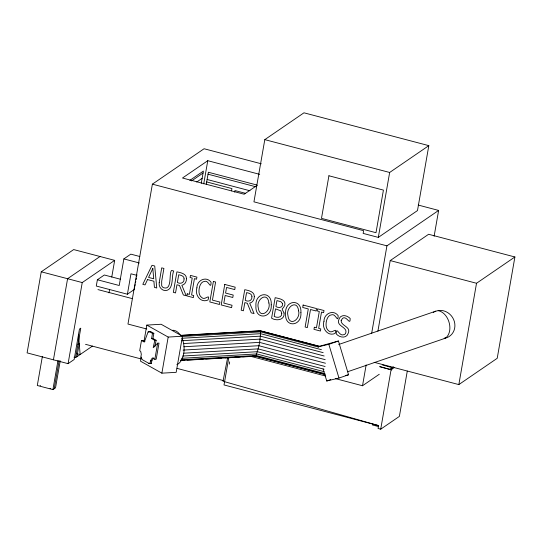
<?xml version="1.0" encoding="UTF-8"?>
<svg xmlns="http://www.w3.org/2000/svg" width="542" height="542" viewBox="0 0 542 542"><rect width="100%" height="100%" fill="white"/><g stroke="black" fill="none" stroke-linecap="round" stroke-linejoin="round"><path stroke-width="0.81" d="M111.76 277.043L114.674 260.356L73.678 249.577L41.253 271.793L27.1 352.883L68.089 363.662L74.159 359.509L79.457 329.082L80.765 328.181L75.629 357.618L74.003 357.185M42.357 356.541L37.303 385.498L52.913 389.603L55.521 387.821L60.223 360.877M53.434 359.813L67.587 278.717L100.019 256.502M52.913 389.603L57.967 360.647M54.22 388.709L59.132 360.572M68.089 363.662L82.242 282.572L114.674 260.356M76.923 356.731L79.247 343.432L77.953 344.319M120.507 279.252L104.335 274.997L97.384 279.753L96.286 286.034L127.404 294.218L134.348 289.455L134.64 287.822M108.989 292.89L109.572 289.557M139.761 256.495L130.812 254.144L123.861 258.907L119.22 285.498L97.384 279.753M127.404 294.218L130.968 273.798L136.598 275.275M261.285 163.786L204.077 148.745L152.383 184.158L127.966 324.062L146.76 329.008M134.924 286.183L135.209 284.55M135.493 282.917L135.778 281.284M136.062 279.652L136.347 278.019M136.631 276.386L136.916 274.753M144.944 341.616L142.831 340.437L141.476 340.518L139.687 350.769L140.683 351.324L141.313 354.299L140.805 357.212L142.505 359.8L148.759 363.303L150.039 363.397L151.394 363.316L151.841 360.748L153.718 357.842M141.245 357.097L140.527 361.202L161.875 373.167L176.17 372.334L182.478 336.23L161.13 324.265L146.828 325.098L143.962 341.507M154.727 346.805L156.15 340.295L154.795 340.369L151.584 338.574L152.485 333.425L149.274 331.629L148.088 331.982L144.301 342.09L141.476 340.518M156.15 340.295L152.939 338.493L153.833 333.35L150.629 331.548L149.274 331.629M150.039 363.397L150.486 360.823L152.363 357.916L154.843 359.305L156.191 359.231L159.009 343.106L157.654 343.188L153.196 347.7L154.795 340.369M154.843 359.305L157.654 343.188M161.875 373.167L168.176 337.063L146.828 325.098M201.265 183.311L203.399 171.082L189.829 180.384M203.731 183.846L207.776 160.696L259.72 174.355M206.285 184.233L208.372 172.254L256.894 185.018M231.529 190.872L231.929 188.562L206.685 181.922M234.659 192.125L234.93 190.547L245.499 193.325M264.801 139.64L253.947 201.841L363.621 230.682L363.147 233.406L378.323 237.396L417.489 210.567L428.817 145.642L303.967 112.811L264.801 139.64L389.657 172.471L428.817 145.642M228.805 357.537L224.022 384.949L378.567 425.592L378.059 428.498L380.708 429.189L399.379 416.398L407.286 371.08M378.323 237.396L389.657 172.471M335.545 378.655L362.517 385.748L366.148 364.929M371.67 333.283L386.934 245.844L438.627 210.425L418.194 205.052M377.903 331.169L390.22 260.58L428.607 234.28L514.9 256.976L497.217 358.296L458.837 384.59L374.17 362.32M372.659 423.498L372.408 424.948L378.668 426.595M380.708 429.189L391.08 369.732L394.542 367.361M434.122 236.244L438.627 210.425M458.837 384.59L476.52 283.27L514.9 256.976M227.735 357.246L223.026 381.236L378.567 425.592M391.568 370.145L392.069 367.652L382.293 364.868M207.776 160.696L182.498 178.013L244.178 194.232L257.159 185.337M191.529 180.933L203.06 173.027M196.712 182.044L202.139 178.325M75.629 357.618L92.458 346.087M362.517 385.748L379.278 374.265M393.404 366.738L389.603 369.346L379.827 366.555M347.503 371.792L445.517 338.147C454.284 331.182 448.844 312.659 438.166 310.647M318.743 346.487L338.432 341.013L348.574 374.766L338.974 378.065L326.738 380.985L323.113 368.926M318.222 346.839L328.825 344.305L338.432 341.013M338.675 344.509L435.775 311.169L439.196 310.424A14.424 13.252 55.6 0 1 454.372 321.569A14.424 13.252 55.6 0 1 446.784 337.707L444.332 338.249M326.738 380.985L330.735 379.61M150.629 331.548L148.088 331.982M345.315 375.545L348.574 374.766M444.176 338.337L445.517 338.147M152.485 333.425L153.833 333.35M180.411 335.363L260.167 330.735L319.855 346.433M180.581 335.525L260.499 330.891L319.733 346.467M168.176 337.063L182.478 336.23M182.214 336.447L260.655 331.894L318.649 347.151M151.584 338.574L152.939 338.493M181.78 338.269L260.614 333.689L321.447 349.692M181.997 340.701L260.39 336.155L323.161 352.659M183.481 343.553L259.997 339.116L324.163 355.992M183.833 346.765L259.462 342.375L325.186 359.658M183.094 350.098L258.819 345.708L325.478 363.235M183.833 353.194L258.107 348.885L325.078 366.5M182.613 356.033L257.389 351.697L324.069 369.231M181.468 358.316L256.698 353.946L324.035 371.656M150.486 360.823L151.841 360.748M181.035 359.841L256.088 355.484L324.976 373.601M180.52 360.389L184.72 360.145M187.241 359.996L193.955 359.61M196.475 359.461L203.196 359.075M205.716 358.926L212.437 358.54M214.957 358.391L221.678 358.005M225.032 357.808L230.912 357.463M234.273 357.273L240.153 356.927M242.674 356.785L250.235 356.345M251.915 356.25L255.275 356.053L324.692 374.312M180.696 360.545L255.6 356.202L325.214 374.508M148.759 363.303L151.394 363.316M208.033 174.199L255.749 186.746M207.112 179.49L249.97 190.764M152.383 184.158L386.934 245.844M390.22 260.58L476.52 283.27M123.861 258.907L139.321 262.972M41.253 271.793L82.242 282.572M97.96 289.597L132.282 298.622M379.82 366.771L391.08 369.732M250.553 356.304L325.742 376.073M85.534 344.326L141.103 358.939M177.058 368.391L223.643 380.647M76.856 353.689L80.114 354.543L78.543 334.387M260.167 330.735L260.499 330.891C260.526 339.421 258.94 348.343 255.6 356.202L255.275 356.053M328.825 344.305L338.974 378.065M229.286 364.149A28.265 7.642 -75.3 0 1 229.659 361.853M40.481 385.721A1.85 0.528 9.9 0 1 40.122 385.572M50.745 388.56A2.73 0.786 9.9 0 1 50.047 388.424M433.302 312.429A14.424 13.252 55.6 0 1 435.775 311.169M172.762 330.227A17.588 10.664 86.7 0 1 180.5 335.356M182.329 338.994A17.588 10.664 86.7 0 1 176.814 364.759M159.206 282.68C158.501 286.603 161.435 290.539 165.493 290.614C174.314 289.814 171.103 276.312 173.738 271.014L171.523 270.431C168.677 273.656 172.498 290.824 163.467 287.66A3.259 2.995 55.6 0 1 161.679 285.539L161.685 281.223L163.914 268.432L161.706 267.85L159.206 282.68M268.907 302.998C271.257 311.42 259.523 319.624 258.249 307.693C255.932 299.279 267.64 291.108 268.907 302.998M298.581 310.803C300.932 319.224 289.198 327.422 287.924 315.498C285.607 307.084 297.314 298.913 298.581 310.803M282.504 303.513C283.371 307.775 278.696 308.235 275.912 306.596L276.955 300.593L280.892 301.711L282.504 303.513M341.155 320.485C340.789 326.135 351.548 326.535 348.093 333.452C346.426 338.926 339.184 337.517 336.277 333.919C336.257 325.512 339.258 336.555 343.364 334.746A3.171 2.913 55.6 0 0 345.545 333.438C348.499 326.84 335.193 326.399 339.116 319.001A6.016 5.528 55.6 0 1 341.108 316.406C344.068 314.495 347.822 316.284 350.146 318.398C350.342 326.562 346.582 314.977 342.517 318.405L341.155 320.485M284.069 313.005C284.943 320.173 276.325 321.23 271.576 318.188L275.153 297.687C278.954 298.534 286.054 299.489 284.848 305.071C282.484 310.735 280.681 306.535 284.069 313.005M186.482 278.635C186.536 281.542 184.964 284.74 181.848 285.261L186.211 295.742L183.345 294.983L179.49 285.444L176.963 284.78L175.54 292.931L173.332 292.355L176.909 271.847C180.676 272.667 186.509 273.622 186.482 278.635M254.333 296.481C254.388 299.38 252.816 302.585 249.699 303.1L254.069 313.581L251.197 312.829L247.342 303.29L244.821 302.626L243.399 310.776L241.183 310.193L244.76 289.692C248.527 290.512 254.367 291.467 254.333 296.481M184.084 278.886C184.463 282.829 180.418 284.354 177.363 282.511L178.711 274.774C180.92 275.214 184.266 276.007 184.084 278.886M251.942 296.731C252.315 300.675 248.27 302.199 245.214 300.356L246.569 292.612C248.771 293.059 252.118 293.852 251.942 296.731M281.752 313.296C282.158 317.653 277.152 318.12 274.191 316.44L275.512 308.872L280.837 310.83L281.752 313.296M196.902 287.849C194.476 294.658 200.56 303.385 207.986 300.011C210.709 292.775 204.829 300.81 201.929 297.666C198.846 295.803 198.643 291.643 199.205 288.452C199.713 285.471 201.211 281.528 204.761 281.359C208.65 279.97 210.933 290.336 211.082 282.26C206.333 275.682 196.726 280.241 196.902 287.849M323.981 321.27C321.555 328.073 327.639 336.806 335.064 333.432C337.788 326.196 331.907 334.231 329.008 331.081C325.925 329.218 325.728 325.058 326.284 321.873C326.792 318.886 328.296 314.949 331.839 314.78C335.728 313.391 338.012 323.757 338.167 315.681C333.418 309.096 323.804 313.662 323.981 321.27M271.23 304.848C272.341 318.635 254.835 320.424 255.932 305.857C254.828 292.077 272.294 290.336 271.23 304.848M300.905 312.653C302.016 326.44 284.509 328.228 285.607 313.662C284.503 299.882 301.975 298.141 300.905 312.653M187.247 293.825L186.882 295.918L193.345 297.612L193.704 295.519L191.583 294.963L194.429 278.642L196.556 279.205L196.922 277.111L190.466 275.411L190.1 277.504L192.22 278.066L189.375 294.381L187.247 293.825M213.392 281.44L209.808 301.948L219.456 304.482L219.876 302.057L212.444 300.105L215.601 282.023L213.392 281.44M224.774 284.435L221.197 304.936L231.597 307.673L232.023 305.254L223.832 303.1L225.16 295.485L232.789 297.49L233.216 295.065L225.58 293.059L226.563 287.443L234.754 289.597L235.174 287.172L224.774 284.435M303.127 305.044L302.707 307.463L308.29 308.933L305.139 327.016L307.348 327.598L310.505 309.516L316.094 310.986L316.514 308.561L303.127 305.044M328.919 175.771L321.487 218.365L375.992 232.701L383.424 190.107L328.919 175.771M314.326 327.239L313.967 329.333L320.424 331.033L320.789 328.94L318.662 328.384L321.514 312.063L323.635 312.626L324.001 310.532L317.544 308.832L317.178 310.925L319.299 311.481L316.453 327.802L314.326 327.239M147.553 279.577L145.039 284.909L142.81 284.326L151.997 265.295L154.721 266.014L156.753 287.992L154.416 287.375L153.908 281.251L147.553 279.577M152.817 268.419L148.569 277.416L153.698 278.764L152.817 268.419"/></g></svg>
